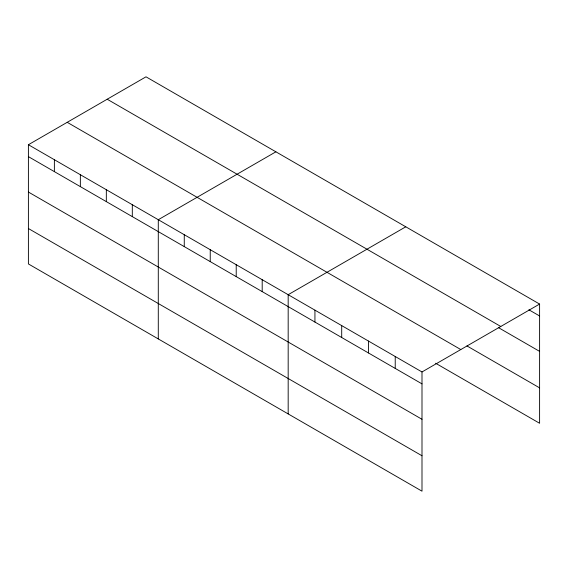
<?xml version="1.0" encoding="UTF-8"?>
<svg xmlns="http://www.w3.org/2000/svg" width="568" height="568" viewBox="0 0 568 568"><rect width="100%" height="100%" fill="white"/><g stroke="black" fill="none" stroke-linecap="round" stroke-linejoin="round"><path stroke-width="0.85" d="M421.996 419.283L421.996 371.962L28.4 144.726L28.4 263.935L421.996 491.178L421.996 419.283L28.4 192.041M435.599 363.229L539.6 423.274L539.6 304.065L146.004 76.822L28.4 144.726M275.892 151.812L158.287 219.717L158.287 338.926M405.779 226.802L288.175 294.7L288.175 413.916M421.996 371.962L539.6 304.065M528.893 309.787L539.6 315.971M107.196 99.23L500.791 326.472M498.306 327.537L539.6 351.379M466.953 345.926L539.6 387.866M67.209 122.319L460.804 349.554M28.4 156.633L421.996 383.869M28.4 228.528L421.996 455.763M395.229 356.512L395.229 368.419M368.462 341.056L368.462 352.962M341.702 325.606L341.702 337.513M314.935 310.156L314.935 322.063M262.196 279.704L262.196 291.611M236.217 264.709L236.217 276.616M210.238 249.707L210.238 261.614M184.266 234.712L184.266 246.619M132.308 204.714L132.308 216.621M106.33 189.719L106.33 201.626M80.358 174.717L80.358 186.624M54.379 159.722L54.379 171.628"/></g></svg>
